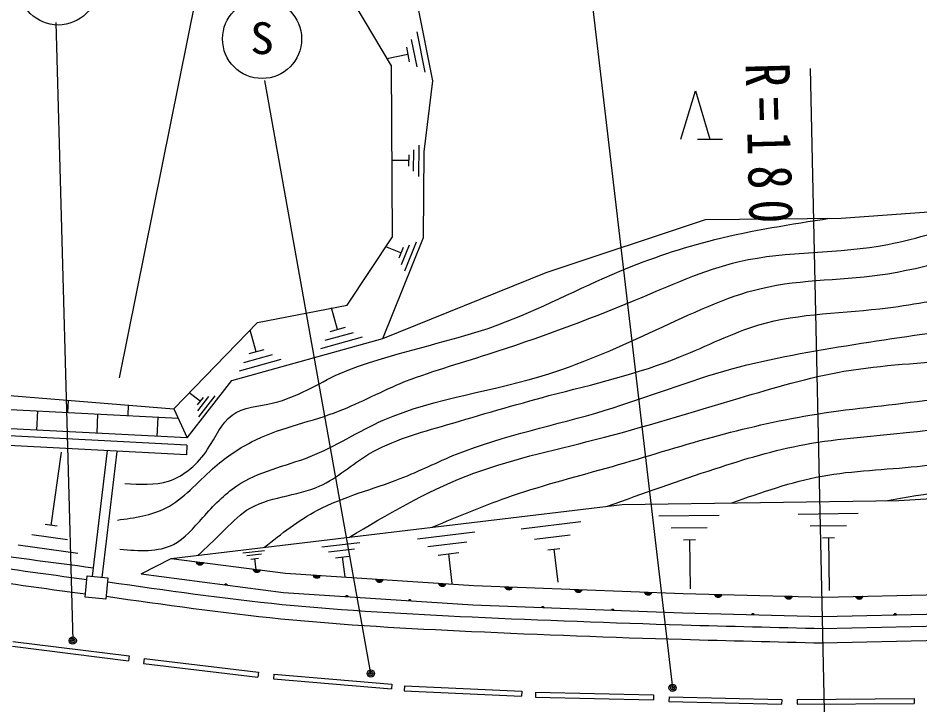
# Model space of a CAD drawing. Units: millimetres, scale not verified. Extents: x 40000 to 680000, y 20000 to 380000.
# Drawn here: x 141604 to 179037, y 284207 to 312707 of the extents above; entities that cross this region are included whole.
import ezdxf
from ezdxf.enums import TextEntityAlignment as Align

# ---------------------------------------------------------------- set-up
doc = ezdxf.new("R2010")
doc.units = ezdxf.units.MM
doc.header["$LTSCALE"] = 1000
doc.layers.add('M-BGD', color=7, linetype='Continuous', lineweight=25)
doc.styles.add('ＭＳ ゴシック', font='')
doc.styles.get('ＭＳ ゴシック').set_extended_font_data('MS Gothic')

msp = doc.modelspace()

# ---------------------------------------------------------------- linework, layer by layer
at = {"layer": 'M-BGD'}
for p, q in [((150227, 319753), (145801, 297777)), ((164677, 319783), (168769, 284920)), ((143179, 312527), (143874, 286877)), ((158150, 312133), (158483, 310466)), ((157723, 311493), (157843, 310893)), ((158163, 310679), (157937, 311813)), ((157783, 311193), (156916, 311019)), ((174479, 310610), (175131, 280617)), ((156246, 285510), (151843, 310109)), ((158240, 307439), (158228, 306139)), ((169799, 307680), (170839, 307680)), ((157820, 307027), (157815, 306559)), ((158021, 306349), (158030, 307233)), ((157818, 306793), (157142, 306799)), ((157495, 302963), (156867, 303215)), ((157523, 302475), (157852, 303296)), ((158123, 303411), (157638, 302205)), ((157582, 303180), (157407, 302746)), ((154863, 299779), (154612, 300681)), ((155175, 299866), (154551, 299692)), ((151493, 298856), (151242, 299758)), ((154351, 299337), (155530, 299666)), ((155885, 299466), (154151, 298982)), ((150981, 298414), (152160, 298743)), ((151806, 298943), (151181, 298769)), ((152515, 298543), (150781, 298059)), ((140553, 297109), (148072, 296491)), ((143674, 296344), (143700, 296850)), ((149159, 296812), (148708, 297163)), ((149281, 296968), (149038, 296656)), ((149068, 296409), (149528, 296998)), ((149775, 297029), (149099, 296162)), ((140511, 296508), (148249, 296107)), ((146171, 296215), (146193, 296645)), ((148072, 296491), (148626, 295286)), ((142384, 295610), (142426, 296409)), ((144881, 295480), (144922, 296279)), ((147377, 295351), (147419, 296150)), ((148626, 295286), (140456, 295709)), ((148610, 294987), (148590, 294587)), ((174984, 287382), (517870, 295201)), ((142984, 291659), (143407, 294702)), ((144694, 289544), (145314, 294770)), ((145092, 289497), (145711, 294723)), ((174997, 286782), (517884, 294601)), ((168203, 292047), (170702, 292083)), ((173980, 292129), (176479, 292165)), ((143231, 291625), (142736, 291694)), ((162480, 291520), (164962, 291817)), ((174487, 291636), (175986, 291658)), ((143657, 291061), (142172, 291268)), ((158181, 291099), (160564, 291385)), ((163035, 291083), (164525, 291261)), ((168710, 291555), (170210, 291576)), ((174999, 287882), (328406, 291380)), ((154207, 290763), (155796, 290954)), ((160229, 290958), (158608, 290764)), ((169217, 291062), (169717, 291069)), ((169467, 291065), (169496, 289018)), ((174994, 291143), (175494, 291151)), ((175244, 291147), (175275, 288951)), ((144084, 290497), (141608, 290841)), ((150939, 290514), (151832, 290621)), ((155572, 290669), (154492, 290540)), ((159035, 290428), (159893, 290531)), ((163591, 290646), (164088, 290705)), ((163840, 290675), (164003, 289306)), ((146707, 289641), (147965, 290286)), ((149009, 290133), (149282, 290098)), ((149274, 290081), (149012, 290114)), ((151707, 290461), (151099, 290388)), ((151259, 290262), (151581, 290301)), ((151420, 290281), (151476, 289817)), ((154776, 290316), (155348, 290384)), ((155062, 290350), (155161, 289524)), ((159464, 290479), (159613, 289240)), ((175045, 288681), (236816, 290140)), ((149016, 290096), (149266, 290064)), ((149246, 290048), (149031, 290076)), ((149047, 290056), (149226, 290032)), ((149193, 290018), (149074, 290034)), ((151375, 289828), (151649, 289793)), ((151641, 289776), (151379, 289809)), ((151382, 289791), (151632, 289759)), ((151612, 289743), (151398, 289771)), ((151414, 289750), (151592, 289727)), ((151560, 289713), (151441, 289729)), ((153862, 289581), (154137, 289562)), ((154130, 289545), (153867, 289562)), ((153871, 289544), (154123, 289527)), ((154104, 289510), (153888, 289525)), ((153905, 289506), (154085, 289494)), ((154053, 289478), (153934, 289486)), ((156468, 289408), (156744, 289390)), ((156736, 289372), (156473, 289390)), ((156478, 289371), (156729, 289355)), ((150184, 289201), (150275, 289189)), ((150272, 289198), (150189, 289209)), ((150196, 289216), (150268, 289207)), ((150261, 289215), (150205, 289223)), ((150218, 289227), (150250, 289223)), ((156710, 289338), (156495, 289352)), ((156511, 289333), (156691, 289321)), ((156660, 289305), (156540, 289313)), ((159075, 289236), (159350, 289217)), ((159343, 289200), (159079, 289217)), ((159084, 289199), (159336, 289182)), ((159317, 289165), (159101, 289180)), ((159118, 289161), (159297, 289149)), ((159266, 289133), (159147, 289141)), ((161827, 289090), (162102, 289080)), ((162096, 289062), (161832, 289072)), ((161837, 289054), (162089, 289045)), ((162070, 289027), (161854, 289035)), ((161872, 289017), (162052, 289010)), ((162021, 288993), (161901, 288998)), ((155206, 288716), (155298, 288710)), ((155294, 288718), (155210, 288724)), ((155217, 288731), (155289, 288727)), ((155281, 288735), (155225, 288739)), ((155238, 288744), (155270, 288742)), ((164723, 288981), (164999, 288970)), ((164992, 288953), (164729, 288963)), ((164734, 288944), (164986, 288935)), ((164967, 288918), (164751, 288926)), ((164769, 288907), (164948, 288900)), ((164918, 288883), (164798, 288888)), ((167620, 288871), (167896, 288861)), ((167889, 288843), (167625, 288853)), ((167631, 288835), (167883, 288825)), ((167864, 288808), (167648, 288816)), ((167665, 288797), (167845, 288791)), ((167815, 288774), (167695, 288778)), ((170528, 288778), (170804, 288771)), ((170798, 288753), (170534, 288759)), ((170539, 288741), (170791, 288735)), ((170773, 288717), (170557, 288723)), ((170574, 288704), (170754, 288700)), ((170724, 288683), (170604, 288686)), ((173447, 288704), (173723, 288697)), ((173717, 288679), (173453, 288685)), ((173459, 288667), (173710, 288661)), ((173692, 288643), (173476, 288649)), ((173494, 288630), (173674, 288626)), ((176379, 288695), (176655, 288701)), ((176649, 288683), (176385, 288677)), ((176391, 288659), (176643, 288665)), ((176626, 288646), (176410, 288641)), ((176428, 288624), (176608, 288628)), ((157812, 288543), (157904, 288537)), ((157900, 288546), (157817, 288551)), ((157823, 288559), (157895, 288554)), ((157888, 288562), (157832, 288566)), ((157844, 288571), (157876, 288569)), ((163338, 288259), (163430, 288255)), ((163426, 288263), (163342, 288267)), ((163348, 288274), (163420, 288272)), ((163412, 288280), (163357, 288282)), ((163369, 288288), (163401, 288286)), ((173643, 288609), (173523, 288612)), ((176579, 288609), (176459, 288606)), ((166234, 288149), (166326, 288146)), ((166323, 288154), (166239, 288157)), ((166245, 288165), (166317, 288162)), ((166309, 288170), (166253, 288172)), ((166266, 288178), (166298, 288177)), ((172060, 287964), (172152, 287962)), ((172148, 287970), (172064, 287972)), ((172071, 287980), (172143, 287978)), ((172135, 287987), (172079, 287988)), ((172091, 287994), (172123, 287993)), ((177959, 287956), (178051, 287958)), ((178047, 287966), (177963, 287964)), ((177969, 287973), (178041, 287974)), ((178032, 287982), (177976, 287981)), ((177988, 287987), (178020, 287988)), ((141392, 286846), (146220, 286243)), ((141368, 286648), (146195, 286044)), ((146220, 286243), (146195, 286044)), ((146833, 286129), (146809, 285931)), ((146833, 286129), (151585, 285564)), ((146809, 285931), (151561, 285365)), ((151585, 285564), (151561, 285365)), ((152219, 285489), (152202, 285290)), ((152202, 285290), (157106, 284875)), ((152219, 285489), (157122, 285074)), ((157122, 285074), (157106, 284875)), ((157643, 284999), (157634, 284799)), ((157643, 284999), (162508, 284773)), ((157634, 284799), (162499, 284573)), ((162508, 284773), (162499, 284573)), ((163080, 284735), (163075, 284535)), ((163075, 284535), (167978, 284422)), ((163080, 284735), (167983, 284622)), ((167983, 284622), (167978, 284422)), ((168624, 284547), (168619, 284347)), ((168624, 284547), (173301, 284434)), ((168619, 284347), (173296, 284234)), ((173301, 284434), (173296, 284234)), ((173936, 284434), (178801, 284471)), ((173936, 284434), (173937, 284234)), ((173937, 284234), (178803, 284271)), ((178801, 284471), (178803, 284271))]:
    msp.add_line(p, q, dxfattribs=at)
for points in [[(148626, 295286), (150483, 297668), (156746, 299415), (158427, 303601), (158460, 307161), (158822, 310095), (158196, 313226), (153417, 316093), (150022, 316818)], [(148072, 296491), (151538, 300074), (155263, 300800), (157141, 303634), (157108, 310721), (155592, 313259), (149495, 314874)], [(169119, 307680), (169719, 309680), (170319, 307680)], [(156746, 299415), (163525, 302146), (170142, 304352), (175761, 304404), (183796, 304982)], [(148590, 294587), (140399, 295011), (132597, 295864), (125968, 297275), (120076, 298885), (119498, 299862)], [(148610, 294987), (140431, 295410), (132661, 296259), (126062, 297664), (120338, 299228), (119834, 300080)], [(147965, 290286), (166679, 292526), (178164, 292688), (186981, 293230), (193699, 292905), (205455, 292851), (228040, 291226), (236816, 290140)], [(147965, 290286), (152698, 289676), (160517, 289158), (169207, 288829), (175045, 288681)], [(146707, 289641), (152620, 288879), (160475, 288359), (169187, 288029), (174999, 287882)]]:
    msp.add_lwpolyline(points, dxfattribs=at)
for points in [[(149297, 290114), (149280, 290080), (149258, 290052), (149225, 290027), (149193, 290013), (149155, 290005), (149108, 290011), (149074, 290028), (149046, 290050), (149020, 290083), (149006, 290115), (148999, 290152)], [(151663, 289809), (151647, 289775), (151625, 289747), (151591, 289722), (151559, 289708), (151522, 289700), (151474, 289706), (151440, 289723), (151413, 289745), (151387, 289778), (151373, 289810), (151366, 289847)], [(145249, 288603), (144389, 288686), (144474, 289561), (145334, 289477)], [(154150, 289580), (154136, 289544), (154116, 289516), (154084, 289488), (154053, 289472), (154016, 289462), (153968, 289465), (153933, 289480), (153905, 289500), (153877, 289532), (153861, 289563), (153851, 289599)], [(156757, 289407), (156742, 289372), (156723, 289343), (156691, 289315), (156659, 289299), (156623, 289290), (156575, 289293), (156540, 289307), (156511, 289327), (156483, 289359), (156467, 289390), (156457, 289427)], [(150179, 289194), (150185, 289205), (150192, 289214), (150203, 289223), (150214, 289228), (150226, 289230), (150242, 289228), (150253, 289222), (150263, 289215), (150271, 289204), (150276, 289193), (150278, 289181)], [(159363, 289234), (159349, 289199), (159329, 289171), (159297, 289143), (159266, 289127), (159229, 289117), (159181, 289120), (159146, 289135), (159117, 289155), (159089, 289186), (159073, 289218), (159064, 289254)], [(162115, 289098), (162102, 289062), (162083, 289033), (162051, 289004), (162021, 288987), (161984, 288976), (161936, 288978), (161901, 288992), (161872, 289011), (161843, 289042), (161826, 289073), (161815, 289109)], [(165012, 288988), (164998, 288952), (164979, 288923), (164948, 288894), (164918, 288877), (164881, 288867), (164833, 288869), (164798, 288882), (164768, 288901), (164740, 288932), (164723, 288963), (164712, 288999)], [(155201, 288708), (155206, 288720), (155213, 288730), (155223, 288739), (155234, 288744), (155246, 288747), (155262, 288746), (155274, 288742), (155283, 288735), (155292, 288724), (155298, 288714), (155301, 288702)], [(167909, 288878), (167895, 288843), (167876, 288813), (167845, 288785), (167814, 288768), (167778, 288757), (167730, 288759), (167694, 288772), (167665, 288791), (167636, 288822), (167619, 288853), (167609, 288890)], [(170817, 288788), (170804, 288753), (170785, 288723), (170754, 288694), (170724, 288677), (170688, 288665), (170640, 288667), (170604, 288680), (170574, 288698), (170545, 288729), (170528, 288760), (170517, 288796)], [(173736, 288714), (173723, 288679), (173704, 288649), (173673, 288620), (173643, 288603), (173607, 288592), (173559, 288593), (173523, 288606), (173493, 288624), (173464, 288655), (173447, 288686), (173436, 288722)], [(176666, 288719), (176655, 288683), (176638, 288653), (176608, 288622), (176579, 288603), (176543, 288590), (176495, 288589), (176459, 288600), (176428, 288618), (176398, 288647), (176379, 288677), (176366, 288712)], [(157808, 288536), (157812, 288547), (157819, 288557), (157830, 288566), (157840, 288572), (157852, 288575), (157868, 288574), (157880, 288569), (157890, 288562), (157899, 288552), (157904, 288541), (157907, 288529)], [(163333, 288251), (163338, 288263), (163344, 288273), (163355, 288282), (163365, 288288), (163377, 288291), (163393, 288291), (163405, 288286), (163414, 288280), (163424, 288269), (163430, 288259), (163433, 288247)], [(166230, 288141), (166235, 288153), (166241, 288163), (166251, 288172), (166262, 288178), (166274, 288182), (166290, 288181), (166302, 288177), (166311, 288170), (166321, 288160), (166327, 288150), (166330, 288137)], [(172056, 287957), (172060, 287968), (172067, 287978), (172077, 287988), (172087, 287994), (172099, 287998), (172115, 287997), (172127, 287993), (172137, 287987), (172147, 287976), (172152, 287966), (172156, 287954)], [(177955, 287948), (177959, 287960), (177965, 287970), (177974, 287981), (177984, 287987), (177996, 287991), (178012, 287992), (178024, 287988), (178034, 287982), (178045, 287972), (178051, 287962), (178055, 287951)]]:
    msp.add_lwpolyline(points, close=True, dxfattribs=at)
for centre, radius in [((143271, 314057), 1642), ((151733, 311841), 1642), ((143874, 286877), 150), ((143874, 286877), 90), ((143874, 286877), 30), ((156246, 285510), 150), ((156246, 285510), 90), ((156246, 285510), 30), ((168769, 284920), 150), ((168769, 284920), 90), ((168769, 284920), 30)]:
    msp.add_circle(centre, radius, dxfattribs=at)
msp.add_arc((171219, 460574), 180000, 248.64014, 269.57275, dxfattribs=at)
for points, knots in [([(71677, 304636), (73472, 304956), (75267, 305276), (77078, 305459), (78635, 305616), (80203, 305671), (81771, 305683), (83415, 305695), (85058, 305659), (86693, 305522), (88778, 305335), (90846, 304984), (92902, 304568), (94994, 304138), (97072, 303649), (99104, 303010), (100881, 302445), (102625, 301780), (104354, 301082), (105649, 300557), (106937, 300020), (108232, 299499), (110938, 298404), (113683, 297410), (116447, 296470), (118930, 295624), (121432, 294834), (123954, 294112), (126315, 293442), (128693, 292835), (131085, 292283), (133849, 291645), (136631, 291081), (139431, 290639), (141195, 290361), (142966, 290131), (144737, 289901)], [0, 0, 0, 0, 1, 1, 1, 2, 2, 2, 3, 3, 3, 4, 4, 4, 5, 5, 5, 6, 6, 6, 7, 7, 7, 8, 8, 8, 9, 9, 9, 10, 10, 10, 11, 11, 11, 12, 12, 12, 12]), ([(146033, 293397), (146661, 293357), (147289, 293317), (147854, 293498), (148500, 293706), (149064, 294203), (149473, 294814), (149815, 295323), (150049, 295912), (150485, 296230), (150933, 296566), (151600, 296596), (152206, 296736), (153203, 296986), (154044, 297528), (154938, 297951), (157050, 298840), (159363, 299192), (161515, 299974), (163240, 300610), (164872, 301488), (166575, 302201), (167856, 302737), (169177, 303180), (170521, 303516), (172089, 303908), (173689, 304154), (175289, 304400)], [0, 0, 0, 0, 1, 1, 1, 2, 2, 2, 3, 3, 3, 4, 4, 4, 5, 5, 5, 6, 6, 6, 7, 7, 7, 8, 8, 8, 9, 9, 9, 9]), ([(145729, 291879), (146441, 291977), (147152, 292076), (147753, 292385), (148477, 292758), (149040, 293436), (149676, 294004), (150173, 294448), (150714, 294824), (151295, 295117), (152364, 295679), (153592, 295908), (154735, 296332), (155673, 296679), (156551, 297161), (157468, 297546), (158653, 298025), (159891, 298368), (161110, 298760), (163164, 299417), (165181, 300161), (167182, 300986), (168619, 301584), (170041, 302248), (171533, 302605), (173533, 303063), (175666, 302924), (177706, 303314), (178930, 303553), (180122, 303982), (181349, 304123), (182347, 304238), (183369, 304163), (184385, 304123), (185193, 304092), (185998, 304082), (186803, 304073)], [0, 0, 0, 0, 1, 1, 1, 2, 2, 2, 3, 3, 3, 4, 4, 4, 5, 5, 5, 6, 6, 6, 7, 7, 7, 8, 8, 8, 9, 9, 9, 10, 10, 10, 11, 11, 11, 12, 12, 12, 12]), ([(145830, 290665), (146629, 290604), (147427, 290543), (148057, 290867), (148521, 291106), (148894, 291555), (149271, 291980), (149713, 292480), (150161, 292949), (150688, 293296), (151569, 293903), (152697, 294112), (153723, 294510), (154785, 294933), (155738, 295563), (156759, 296028), (158939, 296956), (161373, 297223), (163640, 297951), (165167, 298433), (166628, 299096), (168093, 299772), (169520, 300427), (170942, 301130), (172444, 301492), (174145, 301892), (175956, 301818), (177706, 302100), (178931, 302297), (180126, 302663), (181349, 302808), (182452, 302932), (183575, 302897), (184688, 302808), (186349, 302679), (187992, 302414), (189647, 302302), (191159, 302207), (192678, 302280), (194200, 302201), (195892, 302112), (197587, 301835), (199260, 301998), (199773, 302049), (200285, 302140), (200797, 302232)], [0, 0, 0, 0, 1, 1, 1, 2, 2, 2, 3, 3, 3, 4, 4, 4, 5, 5, 5, 6, 6, 6, 7, 7, 7, 8, 8, 8, 9, 9, 9, 10, 10, 10, 11, 11, 11, 12, 12, 12, 13, 13, 13, 14, 14, 14, 15, 15, 15, 15]), ([(149074, 290419), (149412, 290730), (149751, 291042), (150081, 291373), (150404, 291698), (150720, 292042), (151092, 292284), (151968, 292853), (153157, 292863), (154128, 293296), (154860, 293624), (155468, 294191), (156152, 294611), (157146, 295189), (158273, 295509), (159390, 295826), (160809, 296249), (162220, 296652), (163640, 297040), (165484, 297509), (167337, 297951), (169105, 298659), (170188, 299095), (171237, 299641), (172343, 299974), (174056, 300479), (175907, 300457), (177706, 300683), (178861, 300833), (179997, 301079), (181146, 301189), (182621, 301313), (184111, 301233), (185599, 301189), (188539, 301103), (191469, 301136), (194403, 301088), (196664, 301031), (198925, 300944), (201182, 300784), (203111, 300647), (205038, 300456), (206950, 300177), (208371, 299969), (209784, 299713), (211196, 299457)], [0, 0, 0, 0, 1, 1, 1, 2, 2, 2, 3, 3, 3, 4, 4, 4, 5, 5, 5, 6, 6, 6, 7, 7, 7, 8, 8, 8, 9, 9, 9, 10, 10, 10, 11, 11, 11, 12, 12, 12, 13, 13, 13, 14, 14, 14, 15, 15, 15, 15]), ([(151827, 290748), (152535, 291308), (153244, 291869), (154027, 292284), (155103, 292854), (156320, 293151), (157468, 293599), (158258, 293909), (159015, 294290), (159795, 294611), (161786, 295397), (163911, 295809), (165968, 296433), (167735, 296972), (169455, 297659), (171230, 298153), (172888, 298600), (174589, 298890), (176289, 299165), (177972, 299434), (179656, 299674), (181349, 299873), (182527, 300011), (183709, 300137), (184891, 300177), (187519, 300252), (190147, 299877), (192784, 299772), (195080, 299686), (197383, 299819), (199665, 299671), (202820, 299450), (205936, 298758), (209075, 298254), (211258, 297904), (213452, 297644), (215653, 297546), (217795, 297450), (219944, 297507), (222093, 297564)], [0, 0, 0, 0, 1, 1, 1, 2, 2, 2, 3, 3, 3, 4, 4, 4, 5, 5, 5, 6, 6, 6, 7, 7, 7, 8, 8, 8, 9, 9, 9, 10, 10, 10, 11, 11, 11, 12, 12, 12, 13, 13, 13, 13]), ([(155355, 291170), (156933, 292106), (158511, 293042), (160200, 293701), (161922, 294372), (163758, 294756), (165563, 295218), (167574, 295734), (169546, 296346), (171533, 296939), (172973, 297362), (174414, 297794), (175884, 298052), (177484, 298325), (179120, 298379), (180742, 298558), (182163, 298719), (183575, 298980), (184992, 299064), (187546, 299192), (190113, 298754), (192682, 298558), (194944, 298390), (197209, 298404), (199462, 298254), (202615, 298028), (205747, 297562), (208873, 297040), (211432, 296631), (213983, 296202), (216564, 295927), (218883, 295680), (221226, 295558), (223546, 295724), (225282, 295849), (227005, 296135), (228727, 296421)], [0, 0, 0, 0, 1, 1, 1, 2, 2, 2, 3, 3, 3, 4, 4, 4, 5, 5, 5, 6, 6, 6, 7, 7, 7, 8, 8, 8, 9, 9, 9, 10, 10, 10, 11, 11, 11, 12, 12, 12, 12]), ([(108032, 299040), (110773, 297997), (113514, 296953), (116286, 295996), (118773, 295138), (121285, 294349), (123817, 293631), (126187, 292959), (128574, 292348), (130975, 291796), (133747, 291157), (136539, 290596), (139347, 290146), (141048, 289874), (142754, 289642), (144461, 289411)], [0, 0, 0, 0, 1, 1, 1, 2, 2, 2, 3, 3, 3, 4, 4, 4, 5, 5, 5, 5]), ([(107824, 298477), (110570, 297432), (113315, 296387), (116092, 295428), (118589, 294566), (121111, 293775), (123653, 293054), (126033, 292379), (128431, 291766), (130842, 291211), (133625, 290570), (136427, 290006), (139247, 289555), (140960, 289280), (142680, 289047), (144399, 288814)], [0, 0, 0, 0, 1, 1, 1, 2, 2, 2, 3, 3, 3, 4, 4, 4, 5, 5, 5, 5]), ([(158794, 291582), (159895, 292044), (160996, 292506), (162122, 292891), (163484, 293356), (164885, 293710), (166271, 294105), (167658, 294501), (169030, 294939), (170420, 295320), (171756, 295681), (173105, 295999), (174468, 296230), (176043, 296493), (177637, 296630), (179224, 296838), (181014, 297067), (182792, 297385), (184587, 297546), (186334, 297694), (188093, 297701), (189849, 297647), (192728, 297566), (195599, 297323), (198450, 296939), (201431, 296538), (204388, 296028), (207355, 295522), (210109, 295047), (212871, 294599), (215653, 294409), (218240, 294238), (220843, 294321), (223445, 294409), (225443, 294477), (227441, 294547), (229415, 294814), (230713, 294989), (232000, 295248), (233287, 295508)], [0, 0, 0, 0, 1, 1, 1, 2, 2, 2, 3, 3, 3, 4, 4, 4, 5, 5, 5, 6, 6, 6, 7, 7, 7, 8, 8, 8, 9, 9, 9, 10, 10, 10, 11, 11, 11, 12, 12, 12, 13, 13, 13, 13]), ([(166073, 292453), (167549, 292984), (169026, 293515), (170521, 294004), (171753, 294407), (172997, 294782), (174265, 295016), (175698, 295281), (177162, 295367), (178617, 295522), (180309, 295697), (181986, 295961), (183676, 296129), (185726, 296317), (187789, 296379), (189849, 296332), (192049, 296287), (194248, 296124), (196426, 295826), (198355, 295555), (200268, 295184), (202194, 294915), (204411, 294605), (206647, 294454), (208873, 294207), (212420, 293806), (215943, 293205), (219498, 292891), (222552, 292659), (225618, 292672), (228707, 292689), (231395, 292703), (234099, 292720), (236701, 293296), (237631, 293502), (238549, 293779), (239466, 294056)], [0, 0, 0, 0, 1, 1, 1, 2, 2, 2, 3, 3, 3, 4, 4, 4, 5, 5, 5, 6, 6, 6, 7, 7, 7, 8, 8, 8, 9, 9, 9, 10, 10, 10, 11, 11, 11, 12, 12, 12, 12]), ([(171231, 292590), (172466, 293028), (173700, 293466), (174974, 293701), (176268, 293939), (177603, 293966), (178920, 294105), (181130, 294339), (183292, 294888), (185498, 295117), (186740, 295238), (187994, 295269), (189242, 295218), (191417, 295143), (193578, 294823), (195718, 294409), (197644, 294037), (199552, 293589), (201486, 293296), (202760, 293103), (204046, 292977), (205331, 292852)], [0, 0, 0, 0, 1, 1, 1, 2, 2, 2, 3, 3, 3, 4, 4, 4, 5, 5, 5, 6, 6, 6, 7, 7, 7, 7]), ([(177603, 292681), (179289, 292962), (180974, 293244), (182664, 293498), (184209, 293730), (185757, 293940), (187319, 294004), (189147, 294079), (190992, 293956), (192784, 293599), (193738, 293409), (194677, 293153), (195616, 292896)], [0, 0, 0, 0, 1, 1, 1, 2, 2, 2, 3, 3, 3, 4, 4, 4, 4]), ([(145337, 289314), (147745, 288968), (150153, 288623), (152571, 288381), (155189, 288120), (157819, 287981), (160449, 287860), (163358, 287726), (166265, 287615), (169174, 287529), (171120, 287472), (173066, 287427), (175012, 287382)], [0, 0, 0, 0, 1, 1, 1, 2, 2, 2, 3, 3, 3, 4, 4, 4, 4]), ([(145260, 288719), (147674, 288372), (150088, 288026), (152513, 287784), (155140, 287522), (157779, 287382), (160418, 287261), (163330, 287127), (166242, 287015), (169155, 286930), (171102, 286873), (173050, 286827), (174997, 286782)], [0, 0, 0, 0, 1, 1, 1, 2, 2, 2, 3, 3, 3, 4, 4, 4, 4]), ([(109528, 287038), (112381, 286061), (115234, 285084), (118125, 284234), (120879, 283424), (123668, 282730), (126461, 282057), (129440, 281339), (132424, 280645), (135432, 280066), (139222, 279348), (143045, 278805), (146879, 278387), (149427, 278113), (151978, 277894), (154532, 277703), (157223, 277507), (159916, 277336), (162611, 277204), (164852, 277095), (167095, 277012), (169339, 276955), (171709, 276895), (174079, 276862), (176449, 276830)], [0, 0, 0, 0, 1, 1, 1, 2, 2, 2, 3, 3, 3, 4, 4, 4, 5, 5, 5, 6, 6, 6, 7, 7, 7, 8, 8, 8, 8]), ([(109342, 286467), (112200, 285489), (115059, 284510), (117956, 283658), (120719, 282846), (123517, 282149), (126320, 281474), (129310, 280753), (132305, 280057), (135324, 279476), (139126, 278755), (142962, 278210), (146809, 277791), (149365, 277516), (151925, 277296), (154487, 277104), (157183, 276908), (159881, 276737), (162581, 276605), (164827, 276495), (167075, 276412), (169323, 276355), (171694, 276295), (174066, 276263), (176438, 276230)], [0, 0, 0, 0, 1, 1, 1, 2, 2, 2, 3, 3, 3, 4, 4, 4, 5, 5, 5, 6, 6, 6, 7, 7, 7, 8, 8, 8, 8])]:
    msp.add_open_spline(points, degree=3, knots=knots, dxfattribs=at)

# ---------------------------------------------------------------- texts
at = {"layer": 'M-BGD', "style": 'ＭＳ ゴシック', "width": 1.1}
msp.add_text('S', height=1320, dxfattribs=at).set_placement((151238, 310815), align=Align.BOTTOM_LEFT)
at = {"layer": 'M-BGD', "insert": (171765, 310825), "char_height": 1833, "attachment_point": 7, "rotation": 271.5, "style": 'ＭＳ ゴシック'}
msp.add_mtext('\\T1.42;\\W0.8;R=180', dxfattribs=at)

doc.saveas('drawing.dxf')
